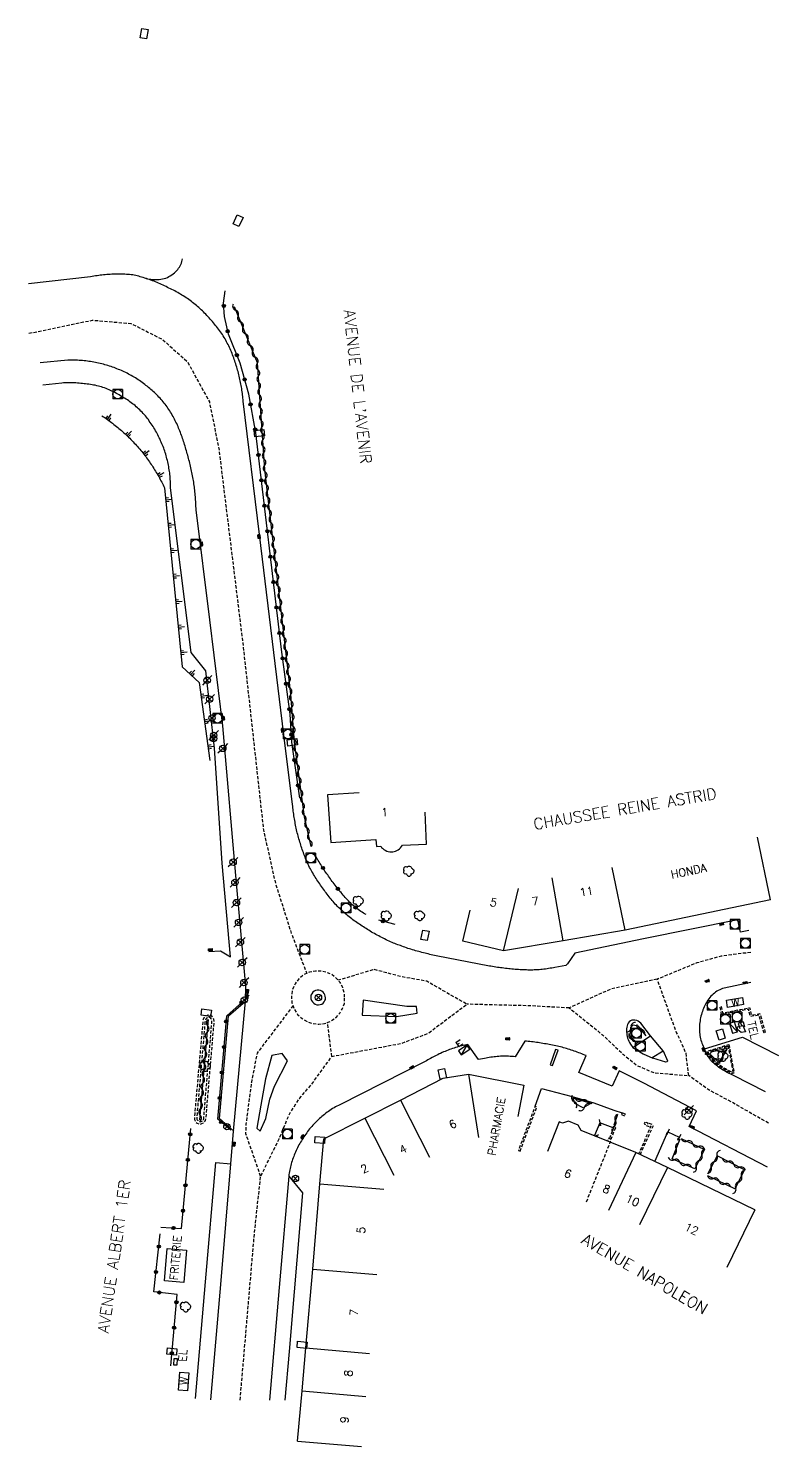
# Model space of a CAD drawing. Header units: millimetres. Extents: x 150050 to 151000, y 152675 to 153000.
# Drawn here: x 150528.7 to 150645.9, y 152695.9 to 152917.4 of the extents above; entities that cross this region are included whole.
import ezdxf
from ezdxf.enums import TextEntityAlignment as Align

# ---------------------------------------------------------------- set-up
doc = ezdxf.new("R2010")
doc.units = ezdxf.units.MM
doc.linetypes.add('DASHED', pattern=[0.75, 0.5, -0.25])
doc.layers.get('0').update_dxf_attribs({"linetype": 'CONTINUOUS'})
for name, color, linetype in [('W0001', 6, 'DASHED'), ('W0008', 7, 'CONTINUOUS'), ('W0017', 7, 'CONTINUOUS'), ('W0100', 7, 'CONTINUOUS'), ('W0105', 7, 'CONTINUOUS'), ('W0112', 1, 'DASHED'), ('W0211', 2, 'CONTINUOUS'), ('W0300', 7, 'CONTINUOUS'), ('W0310', 3, 'CONTINUOUS'), ('W0322', 7, 'CONTINUOUS'), ('W0400', 7, 'CONTINUOUS'), ('W0420', 7, 'CONTINUOUS'), ('W0430', 7, 'CONTINUOUS'), ('W0454', 7, 'CONTINUOUS'), ('W0469', 7, 'CONTINUOUS'), ('W0984', 7, 'CONTINUOUS'), ('W0989', 7, 'CONTINUOUS'), ('W0991', 7, 'CONTINUOUS'), ('W1102', 7, 'CONTINUOUS'), ('W1471', 7, 'CONTINUOUS')]:
    doc.layers.add(name, color=color, linetype=linetype)
doc.styles.get("Standard").update_dxf_attribs({"font": 'romans.shx', "width": 0.85})

# ---------------------------------------------------------------- blocks, each defined once
blk = doc.blocks.new('T300')
for p, q in [((-0.8, 0.51), (-0.86, 0.34)), ((-0.86, 0.34), (-0.86, 0.17)), ((-0.86, 0.17), (-0.74, 0.06)), ((-0.69, 0.63), (-0.8, 0.51)), ((-0.8, -0.06), (-0.74, 0.06)), ((-0.74, 0.06), (-0.69, 0.11)), ((-0.57, 0.69), (-0.69, 0.63)), ((-0.46, 0.69), (-0.57, 0.69)), ((-0.29, 0.63), (-0.46, 0.69)), ((-0.29, 0.63), (-0.17, 0.74)), ((-0.23, 0.57), (-0.29, 0.63)), ((-0.17, 0.74), (-0.06, 0.8)), ((-0.06, 0.8), (0.06, 0.8)), ((0.06, 0.8), (0.23, 0.74)), ((0.23, 0.74), (0.34, 0.63)), ((0.34, 0.63), (0.4, 0.51)), ((0.46, 0.46), (0.34, 0.46)), ((0.4, 0.51), (0.4, 0.46)), ((0.57, 0.4), (0.46, 0.46)), ((0.57, 0.4), (0.69, 0.29)), ((0.69, 0.29), (0.74, 0.17)), ((0.74, 0.06), (0.69, -0.17)), ((0.74, 0.17), (0.74, 0.06)), ((-0.8, -0.17), (-0.8, -0.06)), ((-0.8, -0.23), (-0.8, -0.17)), ((-0.74, -0.34), (-0.8, -0.23)), ((-0.69, -0.4), (-0.74, -0.34)), ((-0.51, -0.46), (-0.69, -0.4)), ((-0.4, -0.46), (-0.51, -0.46)), ((-0.4, -0.46), (-0.34, -0.46)), ((-0.34, -0.46), (-0.34, -0.4)), ((-0.34, -0.51), (-0.34, -0.46)), ((-0.29, -0.63), (-0.34, -0.51)), ((-0.17, -0.74), (-0.29, -0.63)), ((-0.06, -0.8), (-0.17, -0.74)), ((0.06, -0.8), (-0.06, -0.8)), ((0.17, -0.74), (0.06, -0.8)), ((0.23, -0.69), (0.17, -0.74)), ((0.29, -0.46), (0.23, -0.46)), ((0.29, -0.63), (0.23, -0.69)), ((0.46, -0.4), (0.29, -0.46)), ((0.34, -0.51), (0.29, -0.63)), ((0.34, -0.51), (0.34, -0.46)), ((0.57, -0.34), (0.46, -0.4)), ((0.63, -0.29), (0.57, -0.34)), ((0.69, -0.17), (0.63, -0.29))]:
    blk.add_line(p, q)
blk = doc.blocks.new('T420')
for p, q in [((0.75, 0.75), (-0.75, 0.75)), ((-0.75, 0.75), (-0.75, -0.75)), ((0.75, 0.75), (0.75, -0.75)), ((0.75, -0.75), (-0.75, -0.75))]:
    blk.add_line(p, q)
blk.add_ellipse((0, 0), major_axis=(-0.53, 0.53), ratio=1, start_param=3.926991, end_param=10.210176)
blk = doc.blocks.new('t105o')
for p, q in [((-0.5, 0), (0.5, 0)), ((0.5, 0), (0.2, 0.1)), ((0.5, 0), (0.2, -0.1))]:
    blk.add_line(p, q)
blk = doc.blocks.new('T400')
for p, q in [((-0.15, 0.3), (0.15, 0.3)), ((-0.15, -0.25), (-0.15, 0.3)), ((-0.15, 0.15), (0.15, 0.15)), ((-0.15, 0), (0.15, 0)), ((0.15, 0.3), (0.15, -0.25)), ((-0.15, -0.15), (0.15, -0.15)), ((-0.15, -0.25), (-0.15, -0.3)), ((-0.15, -0.3), (0.15, -0.3)), ((0.15, -0.3), (0.15, -0.25))]:
    blk.add_line(p, q)
blk = doc.blocks.new('T454')
for p, q in [((-0.25, 0.25), (0.25, -0.25)), ((-0.25, -0.25), (0.25, 0.25)), ((0.75, 0.75), (0.375, 0.375)), ((-0.375, -0.375), (-0.75, -0.75))]:
    blk.add_line(p, q)
blk.add_ellipse((0, 0), major_axis=(0.354, 0.354), ratio=1, start_param=5.497787143782138, end_param=11.78097245096172)
blk = doc.blocks.new('T430')
at = {"flags": 128}
for points in [[(0.8, 0.8), (-0.8, 0.8)], [(-0.8, 0.8), (-0.8, 0)], [(0.8, 0.8), (-0.8, 0)], [(-0.8, 0), (0.8, 0)], [(-0.4, 2.1), (0.4, 2.1)], [(-0.4, 2.1), (-0.4, 1.3)], [(-0.4, 1.7), (0, 1.7)], [(-0.4, 1.3), (0.4, 1.3)], [(0.8, 0), (0.8, 0.8)]]:
    blk.add_lwpolyline(points, dxfattribs=at)
blk = doc.blocks.new('t322o')
at = {"color": 0, "linetype": 'Continuous'}
for radius in [0.25, 0.15]:
    blk.add_circle((0, 0), radius, dxfattribs=at)
blk = doc.blocks.new('t310o')
at = {"color": 0, "linetype": 'Continuous'}
for centre, start, end in [((-0.5, 0.38), 216.8699, 323.1304), ((0.5, -0.37), 36.8699, 143.1303)]:
    blk.add_arc(centre, 0.625, start, end, dxfattribs=at)
blk = doc.blocks.new('t211o')
at = {"color": 0, "linetype": 'Continuous'}
for p, q in [((-0.29, 0.5), (-0.29, 0)), ((0, 1), (0, 0)), ((0.29, 0.5), (0.29, 0))]:
    blk.add_line(p, q, dxfattribs=at)
blk = doc.blocks.new('T1471')
at = {"color": 0, "linetype": 'Continuous', "flags": 128}
blk.add_lwpolyline([(-0.75, -0.5), (-0.75, 0.5), (0.75, 0.5), (0.75, -0.5), (-0.75, -0.5)], dxfattribs=at)
blk = doc.blocks.new('T469')
at = {"color": 0, "linetype": 'Continuous', "flags": 128}
for points in [[(-0.35, 0.35), (0.35, -0.35)], [(-0.35, -0.35), (0.35, 0.35)]]:
    blk.add_lwpolyline(points, dxfattribs=at)
at = {"color": 0, "linetype": 'Continuous'}
blk.add_circle((0, 0), 0.5, dxfattribs=at)

msp = doc.modelspace()

# ---------------------------------------------------------------- linework, layer by layer
at = {"layer": 'W0001', "flags": 128}
for points in [[(150528.81, 152869.76), (150538.74, 152871.81), (150544.72, 152871.3), (150549.66, 152868.8), (150553.57, 152865.32), (150556.99, 152859.04), (150558.46, 152851.75), (150562.2, 152821.37), (150565.42, 152792.23), (150567.29, 152783.88), (150569.78, 152776.06), (150572.19, 152769.77)], [(150626.9, 152768.9), (150619.59, 152767.3), (150613.18, 152764.39), (150618.35, 152760.21), (150621.63, 152757.12), (150623.84, 152755.37), (150626.42, 152754.26), (150631.83, 152753.83), (150631.41, 152757.32), (150629.93, 152760.58), (150629.11, 152762.81), (150626.9, 152768.9), (150633.14, 152771.48), (150636.94, 152772.52), (150640.07, 152772.96), (150641.58, 152773.08)], [(150570.04, 152764.74), (150564.44, 152757.34), (150563.54, 152752.73), (150562.69, 152746.22), (150562.64, 152744.78), (150564.98, 152738.04), (150567.88, 152743.97), (150569.58, 152748.01), (150571.05, 152750.25), (150572.91, 152752.41), (150576.11, 152756.82), (150583.02, 152758.12), (150586.89, 152758.84), (150591.1, 152760.4), (150597.18, 152764.97), (150590.92, 152768.56), (150586.9, 152769.28), (150582.73, 152770.39), (150577.1, 152768.72)], [(150613.18, 152764.39), (150606.95, 152764.72), (150597.18, 152764.97)], [(150576.11, 152756.82), (150575.43, 152762.13)], [(150644.31, 152746.39), (150638.49, 152749.7), (150634.89, 152751.64), (150631.83, 152753.83)], [(150561.79, 152703.15), (150563.97, 152728.57), (150564.98, 152738.04)]]:
    msp.add_lwpolyline(points, dxfattribs=at)
msp.add_lwpolyline([(150578.11, 152766.05), (150578.05, 152766.75), (150577.82, 152767.58), (150577.39, 152768.38), (150576.81, 152769.05), (150576.1, 152769.59), (150575.28, 152769.96), (150574.43, 152770.14), (150573.56, 152770.16), (150572.64, 152769.98), (150571.73, 152769.56), (150570.97, 152768.93), (150570.37, 152768.16), (150569.95, 152767.23), (150569.79, 152766.22), (150569.88, 152765.22), (150570.2, 152764.25), (150570.76, 152763.38), (150571.48, 152762.72), (150572.27, 152762.25), (150573.13, 152761.95), (150574.07, 152761.86), (150574.96, 152761.97), (150575.89, 152762.29), (150576.8, 152762.92), (150577.34, 152763.59), (150577.71, 152764.19), (150578.07, 152765.11)], close=True, dxfattribs=at)
at = {"layer": 'W0008', "flags": 128}
for points in [[(150547.01, 152878.36), (150547.11, 152878.33), (150547.36, 152878.28), (150547.6, 152878.24), (150547.84, 152878.2), (150548.09, 152878.18), (150548.34, 152878.17), (150548.6, 152878.16), (150548.87, 152878.16), (150549.14, 152878.18), (150549.4, 152878.2), (150549.66, 152878.25), (150549.92, 152878.31), (150550.18, 152878.39), (150550.43, 152878.49), (150550.67, 152878.61), (150550.89, 152878.74), (150551.11, 152878.88), (150551.33, 152879.04), (150551.53, 152879.21), (150551.73, 152879.39), (150551.9, 152879.55), (150552.05, 152879.73), (150552.19, 152879.91), (150552.32, 152880.11), (150552.44, 152880.31), (150552.54, 152880.52), (150552.62, 152880.74), (150552.69, 152880.96), (150552.74, 152881.18), (150552.78, 152881.41)], [(150641.21, 152776.47), (150639.92, 152776.2), (150639.48, 152778.15), (150624.78, 152775.16), (150614.04, 152772.95), (150612.93, 152771.27), (150612.64, 152771.04), (150610.95, 152770.72), (150610.7, 152770.67), (150610.46, 152770.62), (150610.21, 152770.58), (150609.96, 152770.53), (150609.72, 152770.5), (150609.47, 152770.46), (150609.22, 152770.43), (150608.97, 152770.4), (150608.72, 152770.38), (150608.47, 152770.36), (150608.22, 152770.34), (150607.97, 152770.33), (150607.72, 152770.32), (150607.48, 152770.31), (150607.23, 152770.31), (150606.98, 152770.31), (150606.73, 152770.31), (150606.48, 152770.32), (150606.23, 152770.33), (150605.99, 152770.34), (150605.74, 152770.35), (150605.49, 152770.36), (150605.24, 152770.38), (150604.99, 152770.4), (150604.74, 152770.42), (150604.49, 152770.44), (150604.23, 152770.46), (150603.98, 152770.48), (150603.73, 152770.51), (150603.48, 152770.53), (150603.22, 152770.56), (150602.97, 152770.59), (150602.72, 152770.63), (150602.47, 152770.66), (150602.22, 152770.69), (150601.97, 152770.73), (150601.72, 152770.77), (150601.47, 152770.81), (150601.21, 152770.85), (150600.96, 152770.89), (150600.71, 152770.94), (150592.39, 152772.54), (150592.14, 152772.6), (150591.89, 152772.65), (150591.64, 152772.71), (150591.4, 152772.76), (150591.15, 152772.82), (150590.9, 152772.88), (150590.66, 152772.94), (150590.41, 152773), (150590.16, 152773.07), (150589.92, 152773.13), (150589.67, 152773.2), (150589.43, 152773.27), (150589.18, 152773.33), (150588.94, 152773.41), (150588.7, 152773.48), (150588.45, 152773.55), (150588.22, 152773.62), (150587.98, 152773.7), (150587.75, 152773.79), (150587.52, 152773.87), (150587.29, 152773.96), (150587.05, 152774.04), (150586.82, 152774.13), (150586.6, 152774.2), (150586.39, 152774.27), (150586.17, 152774.35), (150585.96, 152774.43), (150585.74, 152774.52), (150585.51, 152774.62), (150585.28, 152774.72), (150585.04, 152774.83), (150584.81, 152774.94), (150584.58, 152775.05), (150584.35, 152775.16), (150584.12, 152775.28), (150583.89, 152775.39), (150583.66, 152775.51), (150583.43, 152775.63), (150583.21, 152775.75), (150582.98, 152775.87), (150582.76, 152776), (150582.53, 152776.12), (150582.31, 152776.25), (150582.09, 152776.39), (150581.87, 152776.52), (150581.66, 152776.65), (150581.45, 152776.78), (150581.25, 152776.91), (150581.04, 152777.04), (150580.83, 152777.18), (150580.62, 152777.31), (150580.42, 152777.45), (150580.22, 152777.59), (150580.01, 152777.73), (150579.81, 152777.87), (150579.61, 152778.01), (150579.41, 152778.15), (150579.22, 152778.3), (150579.02, 152778.45), (150578.83, 152778.6), (150578.63, 152778.76), (150578.44, 152778.91), (150578.25, 152779.07), (150578.07, 152779.23), (150577.88, 152779.4), (150577.7, 152779.57), (150577.52, 152779.74), (150577.34, 152779.91), (150577.17, 152780.08), (150576.99, 152780.26), (150576.82, 152780.44), (150576.65, 152780.62), (150576.49, 152780.81), (150576.32, 152780.99), (150576.16, 152781.18), (150576, 152781.37), (150575.84, 152781.56), (150575.69, 152781.76), (150575.54, 152781.95), (150575.38, 152782.15), (150575.23, 152782.35), (150575.09, 152782.55), (150574.94, 152782.75), (150574.79, 152782.95), (150574.64, 152783.16), (150574.5, 152783.36), (150574.35, 152783.57), (150574.21, 152783.77), (150574.06, 152783.98), (150573.92, 152784.19), (150573.79, 152784.4), (150573.65, 152784.61), (150573.52, 152784.82), (150573.38, 152785.04), (150573.25, 152785.25), (150573.13, 152785.47), (150573, 152785.68), (150572.88, 152785.9), (150572.76, 152786.12), (150572.64, 152786.35), (150572.53, 152786.57), (150572.42, 152786.8), (150572.31, 152787.03), (150572.21, 152787.26), (150572.11, 152787.49), (150572.02, 152787.72), (150571.93, 152787.95), (150571.84, 152788.19), (150571.75, 152788.42), (150571.66, 152788.65), (150571.58, 152788.89), (150571.49, 152789.12), (150571.41, 152789.36), (150571.34, 152789.59), (150571.26, 152789.83), (150571.19, 152790.06), (150571.11, 152790.3), (150571.04, 152790.54), (150570.97, 152790.78), (150570.91, 152791.01), (150570.84, 152791.25), (150570.78, 152791.49), (150570.72, 152791.73), (150570.66, 152791.97), (150570.61, 152792.21), (150570.55, 152792.46), (150570.5, 152792.7), (150570.45, 152792.94), (150570.4, 152793.18), (150570.36, 152793.43), (150570.31, 152793.67), (150570.27, 152793.91), (150570.23, 152794.16), (150570.19, 152794.4), (150570.16, 152794.65), (150570.12, 152794.9), (150570.09, 152795.14), (150570.06, 152795.39), (150570.03, 152795.64), (150570.01, 152795.89), (150569.98, 152796.14), (150568.6, 152807.07), (150564.83, 152838.36), (150562.26, 152859.15), (150562.24, 152859.4), (150562.22, 152859.65), (150562.19, 152859.89), (150562.17, 152860.14), (150562.14, 152860.38), (150562.1, 152860.63), (150562.07, 152860.87), (150562.03, 152861.12), (150561.99, 152861.36), (150561.95, 152861.6), (150561.9, 152861.84), (150561.86, 152862.09), (150561.81, 152862.33), (150561.75, 152862.57), (150561.7, 152862.81), (150561.64, 152863.05), (150561.58, 152863.29), (150561.52, 152863.53), (150561.46, 152863.77), (150561.39, 152864.01), (150561.32, 152864.25), (150561.25, 152864.49), (150561.18, 152864.73), (150561.1, 152864.97), (150561.03, 152865.21), (150560.95, 152865.45), (150560.87, 152865.69), (150560.79, 152865.93), (150560.7, 152866.16), (150560.61, 152866.4), (150560.52, 152866.63), (150560.43, 152866.86), (150560.33, 152867.09), (150560.23, 152867.32), (150560.13, 152867.55), (150560.02, 152867.78), (150559.91, 152868.01), (150559.79, 152868.23), (150559.68, 152868.45), (150559.55, 152868.68), (150559.43, 152868.9), (150559.29, 152869.12), (150559.16, 152869.34), (150559.02, 152869.56), (150558.87, 152869.77), (150558.73, 152869.98), (150558.58, 152870.19), (150558.43, 152870.4), (150558.27, 152870.6), (150558.11, 152870.8), (150557.95, 152871), (150557.79, 152871.2), (150557.63, 152871.4), (150557.46, 152871.59), (150557.29, 152871.79), (150557.12, 152871.98), (150556.95, 152872.17), (150556.77, 152872.36), (150556.6, 152872.55), (150556.42, 152872.73), (150556.25, 152872.91), (150556.07, 152873.09), (150555.89, 152873.26), (150555.71, 152873.44), (150555.52, 152873.61), (150555.34, 152873.78), (150555.15, 152873.94), (150554.96, 152874.11), (150554.77, 152874.27), (150554.57, 152874.42), (150554.37, 152874.58), (150554.17, 152874.73), (150553.97, 152874.88), (150553.77, 152875.03), (150553.56, 152875.18), (150553.35, 152875.32), (150553.14, 152875.46), (150552.92, 152875.6), (150552.7, 152875.73), (150552.48, 152875.87), (150552.26, 152875.99), (150552.04, 152876.12), (150551.82, 152876.24), (150551.59, 152876.37), (150551.36, 152876.48), (150551.14, 152876.6), (150550.91, 152876.72), (150550.68, 152876.83), (150550.45, 152876.94), (150550.22, 152877.05), (150549.99, 152877.16), (150549.75, 152877.27), (150549.52, 152877.38), (150549.29, 152877.48), (150549.05, 152877.58), (150548.82, 152877.68), (150548.58, 152877.78), (150548.35, 152877.88), (150548.11, 152877.97), (150547.87, 152878.06), (150547.63, 152878.15), (150547.39, 152878.23), (150547.15, 152878.31), (150546.9, 152878.39), (150546.66, 152878.47), (150546.41, 152878.54), (150546.18, 152878.6), (150545.95, 152878.67), (150545.72, 152878.72), (150545.48, 152878.78), (150545.25, 152878.83), (150545.01, 152878.87), (150544.77, 152878.91), (150544.53, 152878.94), (150544.29, 152878.96), (150544.04, 152878.97), (150543.78, 152878.98), (150543.53, 152878.99), (150543.27, 152879), (150543.01, 152879), (150542.76, 152879.01), (150542.5, 152879), (150542.25, 152879), (150541.99, 152878.99), (150541.74, 152878.98), (150541.49, 152878.97), (150541.23, 152878.95), (150540.98, 152878.93), (150540.72, 152878.91), (150540.47, 152878.89), (150540.22, 152878.86), (150539.96, 152878.83), (150539.71, 152878.79), (150539.46, 152878.76), (150539.2, 152878.72), (150538.95, 152878.68), (150538.7, 152878.63), (150538.45, 152878.58), (150528.72, 152877.47)], [(150557.22, 152703.18), (150558.77, 152721.17), (150560.35, 152740.02), (150560.77, 152745.14), (150562.65, 152765.45), (150562.66, 152767.77), (150561.22, 152783.88), (150559.11, 152808.43), (150557.06, 152824.99), (150554.91, 152842.2), (150554.9, 152842.45), (150554.89, 152842.71), (150554.88, 152842.96), (150554.87, 152843.22), (150554.86, 152843.47), (150554.84, 152843.73), (150554.83, 152843.98), (150554.81, 152844.23), (150554.79, 152844.49), (150554.76, 152844.74), (150554.74, 152844.99), (150554.71, 152845.24), (150554.68, 152845.5), (150554.65, 152845.75), (150554.61, 152846), (150554.58, 152846.25), (150554.54, 152846.5), (150554.5, 152846.75), (150554.46, 152847), (150554.41, 152847.25), (150554.36, 152847.5), (150554.32, 152847.75), (150554.27, 152848), (150554.21, 152848.25), (150554.16, 152848.5), (150554.1, 152848.75), (150554.04, 152849), (150553.98, 152849.25), (150553.92, 152849.49), (150553.86, 152849.74), (150553.79, 152849.98), (150553.73, 152850.22), (150553.66, 152850.47), (150553.6, 152850.71), (150553.53, 152850.95), (150553.47, 152851.19), (150553.4, 152851.43), (150553.33, 152851.67), (150553.26, 152851.91), (150553.19, 152852.15), (150553.11, 152852.39), (150553.04, 152852.63), (150552.96, 152852.87), (150552.88, 152853.1), (150552.8, 152853.34), (150552.72, 152853.58), (150552.64, 152853.81), (150552.55, 152854.05), (150552.46, 152854.28), (150552.37, 152854.51), (150552.28, 152854.74), (150552.18, 152854.97), (150552.09, 152855.2), (150551.99, 152855.43), (150551.88, 152855.66), (150551.77, 152855.88), (150551.66, 152856.11), (150551.55, 152856.33), (150551.43, 152856.55), (150551.31, 152856.77), (150551.19, 152856.99), (150551.06, 152857.21), (150550.93, 152857.43), (150550.8, 152857.64), (150550.66, 152857.86), (150550.52, 152858.07), (150550.38, 152858.27), (150550.23, 152858.48), (150550.08, 152858.67), (150549.92, 152858.87), (150549.77, 152859.06), (150549.61, 152859.25), (150549.44, 152859.44), (150549.28, 152859.63), (150549.11, 152859.81), (150548.94, 152859.99), (150548.76, 152860.16), (150548.59, 152860.34), (150548.41, 152860.51), (150548.23, 152860.67), (150548.04, 152860.84), (150547.86, 152861), (150547.67, 152861.16), (150547.47, 152861.32), (150547.28, 152861.48), (150547.09, 152861.63), (150546.89, 152861.78), (150546.69, 152861.93), (150546.49, 152862.08), (150546.28, 152862.22), (150546.08, 152862.37), (150545.87, 152862.51), (150545.66, 152862.65), (150545.45, 152862.78), (150545.23, 152862.91), (150545.02, 152863.04), (150544.8, 152863.16), (150544.59, 152863.28), (150544.37, 152863.4), (150544.15, 152863.51), (150543.93, 152863.62), (150543.7, 152863.73), (150543.48, 152863.83), (150543.25, 152863.94), (150543.02, 152864.03), (150542.79, 152864.13), (150542.56, 152864.22), (150542.33, 152864.31), (150542.1, 152864.4), (150541.86, 152864.48), (150541.63, 152864.56), (150541.39, 152864.64), (150541.15, 152864.71), (150540.91, 152864.78), (150540.67, 152864.85), (150540.43, 152864.92), (150540.18, 152864.99), (150539.93, 152865.05), (150539.68, 152865.1), (150539.43, 152865.16), (150539.19, 152865.21), (150538.94, 152865.26), (150538.69, 152865.3), (150538.44, 152865.34), (150538.19, 152865.38), (150537.94, 152865.41), (150537.69, 152865.44), (150537.43, 152865.47), (150537.18, 152865.49), (150536.93, 152865.51), (150536.68, 152865.53), (150536.42, 152865.54), (150536.17, 152865.55), (150535.92, 152865.56), (150535.66, 152865.56), (150535.41, 152865.56), (150535.15, 152865.55), (150534.9, 152865.55), (150530.55, 152865.16)], [(150556.88, 152773.23), (150558.75, 152773.3), (150560.3, 152772.38), (150558.96, 152787.01), (150557.78, 152804.95), (150556.45, 152817.03), (150554.13, 152819.9), (150550.93, 152845.65), (150550.93, 152845.91), (150550.92, 152846.17), (150550.91, 152846.43), (150550.9, 152846.68), (150550.89, 152846.94), (150550.87, 152847.19), (150550.84, 152847.45), (150550.82, 152847.7), (150550.79, 152847.95), (150550.76, 152848.2), (150550.72, 152848.45), (150550.68, 152848.7), (150550.64, 152848.94), (150550.59, 152849.19), (150550.54, 152849.44), (150550.49, 152849.68), (150550.43, 152849.92), (150550.37, 152850.16), (150550.31, 152850.4), (150550.24, 152850.64), (150550.17, 152850.88), (150550.1, 152851.12), (150550.02, 152851.36), (150549.94, 152851.59), (150549.85, 152851.82), (150549.77, 152852.06), (150549.68, 152852.29), (150549.58, 152852.52), (150549.48, 152852.75), (150549.38, 152852.98), (150549.28, 152853.21), (150549.17, 152853.43), (150549.06, 152853.66), (150548.95, 152853.88), (150548.83, 152854.1), (150548.71, 152854.33), (150548.58, 152854.55), (150548.45, 152854.77), (150548.32, 152854.99), (150548.19, 152855.2), (150548.05, 152855.42), (150547.91, 152855.64), (150547.76, 152855.85), (150547.61, 152856.06), (150547.46, 152856.28), (150547.31, 152856.48), (150547.15, 152856.68), (150546.99, 152856.88), (150546.82, 152857.07), (150546.65, 152857.26), (150546.48, 152857.44), (150546.3, 152857.62), (150546.12, 152857.8), (150545.94, 152857.97), (150545.76, 152858.14), (150545.57, 152858.3), (150545.38, 152858.46), (150545.19, 152858.62), (150544.99, 152858.77), (150544.79, 152858.92), (150544.59, 152859.07), (150544.39, 152859.21), (150544.18, 152859.35), (150543.97, 152859.49), (150543.76, 152859.62), (150543.55, 152859.76), (150543.34, 152859.88), (150543.12, 152860.01), (150542.9, 152860.13), (150542.68, 152860.25), (150542.46, 152860.37), (150542.23, 152860.49), (150542.01, 152860.6), (150541.78, 152860.71), (150541.55, 152860.82), (150541.32, 152860.93), (150541.09, 152861.03), (150540.85, 152861.13), (150540.61, 152861.23), (150540.37, 152861.31), (150540.13, 152861.39), (150539.89, 152861.46), (150539.65, 152861.52), (150539.4, 152861.58), (150539.16, 152861.64), (150538.91, 152861.68), (150538.66, 152861.73), (150538.42, 152861.77), (150538.17, 152861.8), (150537.92, 152861.84), (150537.67, 152861.86), (150537.42, 152861.89), (150537.17, 152861.92), (150536.92, 152861.94), (150536.67, 152861.96), (150536.41, 152861.98), (150536.16, 152862), (150535.91, 152862.02), (150535.66, 152862.04), (150535.42, 152862.05), (150535.17, 152862.05), (150534.93, 152862.05), (150534.68, 152862.04), (150534.44, 152862.02), (150534.19, 152862), (150533.95, 152861.97), (150530.97, 152861.68)], [(150641.52, 152768.36), (150637.36, 152767.49), (150637.12, 152767.41), (150636.89, 152767.32), (150636.67, 152767.22), (150636.45, 152767.11), (150636.25, 152766.99), (150636.04, 152766.85), (150635.85, 152766.71), (150635.66, 152766.55), (150635.48, 152766.39), (150635.31, 152766.21), (150635.14, 152766.02), (150634.98, 152765.82), (150634.84, 152765.62), (150634.7, 152765.42), (150634.57, 152765.21), (150634.45, 152764.99), (150634.34, 152764.77), (150634.24, 152764.55), (150634.14, 152764.32), (150634.06, 152764.09), (150633.97, 152763.85), (150633.9, 152763.62), (150633.82, 152763.38), (150633.75, 152763.13), (150633.69, 152762.87), (150633.64, 152762.62), (150633.6, 152762.37), (150633.56, 152762.11), (150633.54, 152761.86), (150633.52, 152761.6), (150633.51, 152761.35), (150633.51, 152761.09), (150633.52, 152760.83), (150633.53, 152760.57), (150633.56, 152760.32), (150633.59, 152760.07), (150633.64, 152759.83), (150633.69, 152759.59), (150633.75, 152759.35), (150633.82, 152759.12), (150633.9, 152758.89), (150633.99, 152758.67), (150634.09, 152758.44), (150634.2, 152758.22), (150634.32, 152758), (150640.25, 152759.83), (150645.87, 152756.95)], [(150560.78, 152745.14), (150558.55, 152747.1), (150559.96, 152763.15), (150562.65, 152765.44)], [(150627.87, 152757.71), (150625.86, 152760.05)], [(150644.14, 152739.53), (150631.92, 152745.87), (150633.06, 152748.32), (150624.81, 152752.62), (150620.95, 152754.55), (150619.87, 152752.16), (150614.68, 152754.32), (150615.82, 152756.94), (150615.59, 152757.04), (150615.36, 152757.13), (150615.12, 152757.22), (150614.89, 152757.31), (150614.66, 152757.4), (150614.43, 152757.49), (150614.19, 152757.57), (150613.96, 152757.66), (150613.72, 152757.74), (150613.48, 152757.82), (150613.25, 152757.89), (150613.01, 152757.97), (150612.77, 152758.04), (150612.53, 152758.11), (150612.29, 152758.18), (150612.05, 152758.25), (150611.81, 152758.31), (150611.56, 152758.37), (150611.32, 152758.43), (150611.07, 152758.49), (150610.82, 152758.54), (150610.57, 152758.59), (150610.32, 152758.64), (150610.07, 152758.69), (150609.82, 152758.73), (150609.57, 152758.77), (150609.31, 152758.81), (150609.06, 152758.85), (150608.81, 152758.89), (150608.56, 152758.93), (150608.31, 152758.97), (150608.05, 152759.01), (150607.79, 152759.05), (150607.53, 152759.08), (150607.27, 152759.11), (150607.01, 152759.14), (150606.75, 152759.17), (150606.49, 152759.2), (150606.23, 152759.22), (150604.72, 152756.76), (150604.47, 152756.79), (150604.21, 152756.81), (150603.96, 152756.83), (150603.7, 152756.84), (150603.45, 152756.85), (150603.19, 152756.85), (150602.94, 152756.85), (150602.68, 152756.85), (150602.43, 152756.84), (150602.18, 152756.82), (150601.93, 152756.8), (150601.68, 152756.78), (150601.43, 152756.75), (150601.18, 152756.72), (150600.93, 152756.69), (150600.69, 152756.65), (150600.44, 152756.61), (150600.19, 152756.56), (150599.95, 152756.51), (150599.02, 152756.33), (150597.36, 152758.67), (150597.12, 152758.63), (150596.87, 152758.58), (150596.63, 152758.53), (150596.39, 152758.47), (150596.14, 152758.41), (150595.9, 152758.35), (150595.66, 152758.28), (150595.42, 152758.21), (150595.19, 152758.13), (150594.95, 152758.05), (150594.71, 152757.97), (150594.48, 152757.88), (150594.25, 152757.79), (150594.01, 152757.7), (150593.78, 152757.61), (150593.55, 152757.51), (150593.32, 152757.41), (150593.09, 152757.3), (150592.87, 152757.2), (150592.64, 152757.09), (150592.42, 152756.98), (150592.19, 152756.87), (150591.97, 152756.75), (150591.75, 152756.63), (150591.53, 152756.51), (150591.32, 152756.39), (150591.1, 152756.26), (150590.88, 152756.13), (150590.67, 152756), (150577.37, 152749.28), (150577.13, 152749.17), (150576.9, 152749.05), (150576.67, 152748.93), (150576.45, 152748.8), (150576.23, 152748.67), (150576.01, 152748.53), (150575.79, 152748.39), (150575.58, 152748.24), (150575.37, 152748.09), (150575.16, 152747.94), (150574.96, 152747.77), (150574.77, 152747.61), (150574.57, 152747.45), (150574.39, 152747.29), (150574.2, 152747.12), (150574.01, 152746.95), (150573.83, 152746.78), (150573.65, 152746.6), (150573.48, 152746.42), (150573.31, 152746.24), (150573.14, 152746.06), (150572.97, 152745.87), (150572.8, 152745.68), (150572.64, 152745.49), (150572.49, 152745.29), (150572.33, 152745.1), (150572.18, 152744.89), (150572.03, 152744.69), (150571.89, 152744.49), (150571.75, 152744.28), (150571.61, 152744.07), (150571.48, 152743.86), (150571.35, 152743.65), (150571.23, 152743.43), (150571.1, 152743.22), (150570.98, 152743), (150570.87, 152742.78), (150570.76, 152742.56), (150570.65, 152742.33), (150570.54, 152742.11), (150570.44, 152741.88), (150570.34, 152741.65), (150570.24, 152741.42), (150570.15, 152741.19), (150570.06, 152740.96), (150569.98, 152740.73), (150569.9, 152740.5), (150569.83, 152740.27), (150569.76, 152740.04), (150569.7, 152739.8), (150569.64, 152739.57), (150569.59, 152739.33), (150569.54, 152739.09), (150569.49, 152738.85), (150569.45, 152738.61), (150569.41, 152738.37), (150569.38, 152738.13), (150567.87, 152720.74), (150566.37, 152703.13)], [(150623.12, 152758.23), (150624.71, 152757.22), (150626.22, 152756.53)], [(150643.82, 152751.29), (150638.83, 152753.86), (150638.61, 152753.95), (150638.39, 152754.05), (150638.17, 152754.15), (150637.95, 152754.26), (150637.73, 152754.37), (150637.52, 152754.49), (150637.31, 152754.61), (150637.1, 152754.74), (150636.9, 152754.87), (150636.7, 152755), (150636.5, 152755.14), (150636.31, 152755.29), (150636.11, 152755.44), (150635.92, 152755.59), (150635.74, 152755.75), (150635.57, 152755.91), (150635.41, 152756.07), (150635.26, 152756.25), (150635.12, 152756.43), (150634.98, 152756.62), (150634.86, 152756.81), (150634.72, 152757.04), (150634.6, 152757.27), (150634.48, 152757.5), (150634.38, 152757.75), (150634.32, 152758)], [(150554.8, 152703.41), (150556.4, 152721.62), (150557.98, 152740.26), (150560.35, 152740.02)], [(150569.38, 152738.1), (150571.55, 152735.5), (150570.25, 152720.07), (150569.47, 152710.75), (150568.79, 152703.11)]]:
    msp.add_lwpolyline(points, dxfattribs=at)
for points in [[(150575.11, 152765.98), (150575.09, 152766.22), (150575.02, 152766.45), (150574.9, 152766.67), (150574.74, 152766.85), (150574.55, 152767), (150574.34, 152767.1), (150574.09, 152767.15), (150573.82, 152767.15), (150573.57, 152767.1), (150573.34, 152767), (150573.13, 152766.83), (150572.96, 152766.61), (150572.85, 152766.37), (150572.81, 152766.11), (150572.84, 152765.83), (150572.93, 152765.55), (150573.08, 152765.32), (150573.28, 152765.14), (150573.53, 152764.99), (150573.78, 152764.9), (150574.03, 152764.88), (150574.28, 152764.91), (150574.53, 152765), (150574.73, 152765.14), (150574.89, 152765.33), (150575.02, 152765.54), (150575.1, 152765.73)], [(150587.84, 152764.59), (150580.98, 152765.63), (150580.85, 152763.24), (150586.22, 152763.06), (150589.42, 152763.57), (150589.35, 152764.63)], [(150624.36, 152761.99), (150624.17, 152762.19), (150623.95, 152762.34), (150623.71, 152762.45), (150623.43, 152762.5), (150623.19, 152762.5), (150622.96, 152762.46), (150622.74, 152762.36), (150622.55, 152762.21), (150622.39, 152762.03), (150622.28, 152761.82), (150622.22, 152761.6), (150622.17, 152761.37), (150622.14, 152761.14), (150622.12, 152760.89), (150622.12, 152760.65), (150622.15, 152760.41), (150622.18, 152760.17), (150622.24, 152759.93), (150622.3, 152759.69), (150622.38, 152759.44), (150622.49, 152759.2), (150622.61, 152758.97), (150622.75, 152758.75), (150623.12, 152758.23), (150625.86, 152760.05)], [(150565.79, 152747.12), (150566.44, 152750.13), (150567.18, 152752.18), (150569.18, 152756.11), (150568.37, 152757.26), (150566.73, 152756.94), (150565.75, 152753.34), (150565.02, 152749.23), (150564.42, 152745.63), (150564.91, 152745.17)], [(150626.13, 152756.66), (150627.87, 152757.71), (150628.51, 152756.14), (150628.47, 152755.97), (150628.25, 152755.9), (150626.22, 152756.53)]]:
    msp.add_lwpolyline(points, close=True, dxfattribs=at)
at = {"layer": 'W0017', "flags": 128}
msp.add_lwpolyline([(150610.59, 152755.39), (150611.47, 152757.79), (150611.05, 152757.91), (150610.22, 152755.51)], close=True, dxfattribs=at)
for points in [[(150607.85, 152749.04), (150608.87, 152751.82), (150613.61, 152750.57), (150617, 152749.57), (150620.16, 152748.45), (150621.43, 152748)], [(150626.54, 152740.42), (150628.58, 152745.03)]]:
    msp.add_lwpolyline(points, dxfattribs=at)
at = {"layer": 'W0100', "flags": 128}
for points in [[(150580.4, 152798), (150575.41, 152797.65), (150575.94, 152790.23), (150582.99, 152790.69), (150583.07, 152789.61), (150583.75, 152789.64), (150583.86, 152789.47), (150584, 152789.33), (150584.21, 152789.16), (150584.44, 152789.01), (150584.69, 152788.89), (150584.92, 152788.82), (150585.16, 152788.78), (150585.4, 152788.77), (150585.63, 152788.79), (150585.85, 152788.82), (150586.06, 152788.88), (150586.27, 152788.97), (150586.48, 152789.1), (150586.67, 152789.25), (150586.84, 152789.42), (150587, 152789.62), (150587.13, 152789.83), (150590.9, 152789.98), (150590.7, 152794.98)], [(150644.63, 152781.27), (150621.91, 152776.54), (150612.23, 152774.86), (150602.91, 152773.31), (150596.57, 152774.82), (150597.73, 152779.68)], [(150570.76, 152696.74), (150570.76, 152696.74), (150571.45, 152704.59), (150572.04, 152711.3), (150573.15, 152723.6), (150574.26, 152736.91), (150574.85, 152743.93), (150581.27, 152747.17), (150586.82, 152750), (150593.49, 152753.4), (150597.43, 152754.04), (150606.1, 152752.35), (150605.15, 152747.44)], [(150642.18, 152732.84), (150628.52, 152739.49), (150623.58, 152741.81), (150619.59, 152743.41), (150615.05, 152745.24), (150614.56, 152746.09), (150613.04, 152746.7), (150612.12, 152746.41), (150611.6, 152746.61), (150609.8, 152741.95)], [(150620.06, 152745.64), (150617.96, 152746.47), (150617.14, 152744.46)], [(150628.58, 152745.02), (150630.36, 152744.19)], [(150570.76, 152696.74), (150580.72, 152695.87)]]:
    msp.add_lwpolyline(points, dxfattribs=at)
for points in [[(150637.88, 152764.46), (150637.73, 152765.62), (150640.25, 152766.01), (150640.41, 152764.91)], [(150640.01, 152760.56), (150639.49, 152760.96), (150639.39, 152761.46), (150640.31, 152761.65), (150640.72, 152760.65)], [(150553.42, 152726.54), (150552.99, 152721.53), (150549.98, 152721.79), (150550.42, 152726.8)], [(150551.99, 152709.58), (150551.42, 152709.58), (150551.41, 152708.65), (150551.98, 152708.64)], [(150553.77, 152707.39), (150553.55, 152704.58), (150552.14, 152704.69), (150552.38, 152707.51)]]:
    msp.add_lwpolyline(points, close=True, dxfattribs=at)
at = {"layer": 'W0112', "flags": 128}
for points in [[(150636.91, 152764.64), (150637.13, 152763.58), (150641.32, 152764.45), (150641.61, 152763.28), (150642.96, 152763.5), (150643.79, 152760.49), (150643.59, 152760.44), (150642.81, 152763.27), (150641.46, 152763.05), (150641.17, 152764.21), (150636.97, 152763.34), (150636.71, 152764.6)], [(150554.67, 152747.2), (150554.69, 152746.96), (150554.76, 152746.75), (150554.89, 152746.56), (150555.07, 152746.4), (150555.32, 152746.28), (150555.57, 152746.25), (150555.83, 152746.32), (150556.06, 152746.44), (150556.24, 152746.6), (150556.37, 152746.81), (150556.45, 152747.05), (150557.74, 152762.3), (150557.7, 152762.6), (150557.58, 152762.86), (150557.38, 152763.09), (150557.19, 152763.21), (150556.99, 152763.27), (150556.77, 152763.26), (150556.52, 152763.18), (150556.31, 152763.03), (150556.14, 152762.83), (150556.01, 152762.61), (150555.95, 152762.37), (150555.95, 152762.11), (150554.7, 152747.89)], [(150555.02, 152747.2), (150555.04, 152747.03), (150555.08, 152746.91), (150555.16, 152746.8), (150555.27, 152746.7), (150555.42, 152746.63), (150555.55, 152746.61), (150555.71, 152746.65), (150555.86, 152746.73), (150555.97, 152746.83), (150556.05, 152746.96), (150556.1, 152747.12), (150557.39, 152762.29), (150557.36, 152762.5), (150557.28, 152762.67), (150557.15, 152762.82), (150557.05, 152762.88), (150556.95, 152762.91), (150556.83, 152762.91), (150556.68, 152762.86), (150556.55, 152762.77), (150556.43, 152762.63), (150556.35, 152762.47), (150556.31, 152762.32), (150556.3, 152762.1), (150555.06, 152747.87)], [(150638.1, 152758.7), (150638.92, 152754.18), (150638.67, 152754.16), (150638.43, 152754.26), (150638.19, 152754.37), (150637.96, 152754.48), (150637.73, 152754.6), (150637.5, 152754.73), (150637.28, 152754.86), (150637.06, 152755), (150636.85, 152755.14), (150636.63, 152755.29), (150636.42, 152755.45), (150636.22, 152755.62), (150636.03, 152755.79), (150635.83, 152755.97), (150635.65, 152756.15), (150635.47, 152756.34), (150635.3, 152756.53), (150635.14, 152756.72), (150634.99, 152756.92), (150634.86, 152757.13), (150634.75, 152757.36), (150634.68, 152757.61)], [(150637.98, 152758.49), (150638.74, 152754.32), (150638.7, 152754.32), (150638.49, 152754.41), (150638.26, 152754.51), (150638.03, 152754.62), (150637.81, 152754.74), (150637.58, 152754.86), (150637.36, 152754.99), (150637.15, 152755.13), (150636.93, 152755.27), (150636.73, 152755.42), (150636.52, 152755.58), (150636.32, 152755.74), (150636.13, 152755.91), (150635.94, 152756.08), (150635.76, 152756.26), (150635.58, 152756.45), (150635.42, 152756.63), (150635.26, 152756.81), (150635.12, 152757.01), (150634.99, 152757.21), (150634.89, 152757.42), (150634.87, 152757.5)], [(150605.5, 152742), (150608.12, 152748.94), (150607.85, 152749.04), (150605.23, 152742.1)], [(150621.32, 152747.74), (150621.85, 152747.54), (150621.95, 152747.8), (150621.42, 152748)]]:
    msp.add_lwpolyline(points, close=True, dxfattribs=at)
for points in [[(150617.56, 152744.24), (150617.73, 152744.67)], [(150619.71, 152743.87), (150620.43, 152745.73), (150620.17, 152745.83), (150619.45, 152743.98)], [(150624.28, 152741.49), (150626.34, 152746.08), (150625.67, 152746.35), (150625.6, 152746.22), (150625.45, 152746.28), (150625.49, 152746.39), (150624.99, 152746.57), (150624.89, 152746.29), (150625.09, 152746.21), (150625.05, 152746.12), (150625.72, 152745.85), (150625.8, 152745.98), (150625.94, 152745.92), (150624, 152741.61)], [(150615.87, 152734.13), (150619.59, 152743.41), (150619.78, 152743.84), (150619.33, 152744.04), (150619.14, 152743.6)]]:
    msp.add_lwpolyline(points, dxfattribs=at)
at = {"layer": 'W0211', "flags": 128}
msp.add_lwpolyline([(150540.21, 152856.88), (150540.43, 152856.73), (150540.64, 152856.59), (150540.85, 152856.45), (150541.06, 152856.3), (150541.27, 152856.15), (150541.47, 152856), (150541.68, 152855.85), (150541.88, 152855.7), (150542.08, 152855.54), (150542.28, 152855.38), (150542.48, 152855.22), (150542.67, 152855.06), (150542.87, 152854.9), (150543.06, 152854.74), (150543.25, 152854.57), (150543.44, 152854.4), (150543.63, 152854.23), (150543.82, 152854.06), (150544, 152853.89), (150544.19, 152853.71), (150544.37, 152853.54), (150544.55, 152853.36), (150544.73, 152853.18), (150544.91, 152852.99), (150545.09, 152852.81), (150545.26, 152852.62), (150545.43, 152852.44), (150545.6, 152852.25), (150545.77, 152852.06), (150545.94, 152851.86), (150546.11, 152851.67), (150546.27, 152851.48), (150546.42, 152851.29), (150546.58, 152851.09), (150546.74, 152850.9), (150546.89, 152850.7), (150547.04, 152850.51), (150547.19, 152850.31), (150547.34, 152850.11), (150547.48, 152849.9), (150547.62, 152849.7), (150547.76, 152849.5), (150547.9, 152849.29), (150548.04, 152849.09), (150548.18, 152848.88), (150548.31, 152848.67), (150548.44, 152848.46), (150548.57, 152848.25), (150548.7, 152848.04), (150548.82, 152847.82), (150548.95, 152847.61), (150549.07, 152847.39), (150549.19, 152847.17), (150549.31, 152846.95), (150549.42, 152846.73), (150549.54, 152846.51), (150549.65, 152846.29), (150549.76, 152846.07), (150549.87, 152845.84), (150549.97, 152845.61), (150552.72, 152817.65), (150555.37, 152815.21), (150557.08, 152803.05)], dxfattribs=at)
at = {"layer": 'W0310', "flags": 128}
for points in [[(150572.9, 152789.6), (150571.83, 152794.24), (150570.29, 152805.89), (150569.69, 152813.39), (150565.65, 152848.47), (150564.49, 152865.13), (150560.9, 152873.87)], [(150556.81, 152762.6), (150555.47, 152746.9)], [(150623.79, 152759.15), (150623.17, 152759.15), (150622.69, 152760.07), (150622.79, 152761.35), (150623.18, 152761.76), (150623.89, 152761.59), (150625.13, 152760.04)], [(150635.25, 152757.11), (150636.58, 152755.84), (150637.87, 152758.07), (150635.28, 152757.49)], [(150616.42, 152749.41), (150615.34, 152748.78), (150614.05, 152749.49), (150613.77, 152750.33), (150616.73, 152749.45)], [(150620.72, 152747.74), (150620.13, 152746.1)], [(150630.67, 152744.01), (150634.32, 152742.29), (150632.8, 152739.24), (150629.23, 152740.84), (150630.52, 152743.96)], [(150634.77, 152738.21), (150639.07, 152736.12), (150640.57, 152739.08), (150636.3, 152741.31), (150634.77, 152738.44)]]:
    msp.add_lwpolyline(points, dxfattribs=at)
at = {"layer": 'W0322', "flags": 128}
for points in [[(150571.1, 152797.16), (150569.86, 152805.91), (150569.59, 152810.3), (150568.24, 152820.38), (150564.24, 152854.22), (150563.13, 152860.27), (150561.79, 152865.08), (150559.95, 152869.62), (150559.35, 152872.41), (150559.21, 152874.47), (150559.44, 152876.38)], [(150581.45, 152778.96), (150581.23, 152779.08), (150581.03, 152779.2), (150580.82, 152779.33), (150580.62, 152779.47), (150580.42, 152779.61), (150580.23, 152779.75), (150580.03, 152779.91), (150579.83, 152780.07), (150579.63, 152780.24), (150579.44, 152780.4), (150579.25, 152780.57), (150579.07, 152780.74), (150578.88, 152780.92), (150578.7, 152781.1), (150578.53, 152781.28), (150578.35, 152781.46), (150578.18, 152781.65), (150578.02, 152781.84), (150577.86, 152782.03), (150577.7, 152782.22), (150577.54, 152782.41), (150577.38, 152782.6), (150577.23, 152782.79), (150577.07, 152782.98), (150576.92, 152783.17), (150576.77, 152783.37), (150576.62, 152783.56), (150576.47, 152783.76), (150576.32, 152783.96), (150576.17, 152784.15), (150576.03, 152784.35), (150575.88, 152784.55), (150575.74, 152784.75), (150575.6, 152784.95), (150575.46, 152785.16), (150575.32, 152785.36), (150575.18, 152785.56), (150575.04, 152785.77), (150574.9, 152785.97), (150574.77, 152786.18), (150574.63, 152786.39), (150574.5, 152786.59), (150574.37, 152786.8), (150574.24, 152787.01), (150574.11, 152787.22), (150573.98, 152787.43), (150573.85, 152787.65), (150573.73, 152787.86), (150573.6, 152788.07), (150573.5, 152788.26), (150573.41, 152788.45), (150573.33, 152788.65)], [(150586, 152777.4), (150583.47, 152778.09)], [(150560.35, 152745.28), (150558.32, 152747.01), (150559.69, 152763.18), (150562.14, 152765.36)], [(150549.41, 152730.15), (150552.61, 152729.93), (150554.08, 152745.55)], [(150550.95, 152708.47), (150551.95, 152719.64), (150548.31, 152720.05), (150549.32, 152729.12)]]:
    msp.add_lwpolyline(points, dxfattribs=at)
at = {"layer": 'W1102', "flags": 128}
for points in [[(150644.63, 152781.27), (150642.59, 152791.06)], [(150612.23, 152774.86), (150610.52, 152784.71)], [(150621.91, 152776.54), (150619.87, 152786.33)], [(150602.91, 152773.31), (150605.23, 152783.04)], [(150597.43, 152754.04), (150599.01, 152744.16)], [(150586.82, 152750), (150591.36, 152741.09)], [(150581.27, 152747.17), (150585.78, 152738.25)], [(150623.58, 152741.81), (150619.33, 152732.76)], [(150628.52, 152739.49), (150624.14, 152730.5)], [(150574.26, 152736.91), (150584.22, 152736.07)], [(150642.18, 152732.84), (150637.8, 152723.85)], [(150573.15, 152723.6), (150583.12, 152722.77)], [(150572.04, 152711.3), (150582, 152710.4)], [(150571.45, 152704.59), (150581.41, 152703.72)]]:
    msp.add_lwpolyline(points, dxfattribs=at)

# ---------------------------------------------------------------- block references
at = {"layer": 'W0105'}
for p, rotation in [((150617.96, 152746.47), 281.7328460334968), ((150617.14, 152744.46), 340.4217533106768), ((150620.06, 152745.64), 247.8503712422768), ((150628.58, 152745.02), 246.6207625010681), ((150630.36, 152744.19), 242.1668665992568)]:
    msp.add_blockref('t105o', p, dxfattribs=dict(at, rotation=rotation))
at = {"layer": 'W0211'}
for p, rotation in [((150541.04, 152856.31), 324.9633750305077), ((150544.12, 152853.77), 316.4007992025899), ((150546.81, 152850.81), 307.9029931258679), ((150549.02, 152847.48), 299.3329744315785), ((150550.16, 152843.72), 275.6059138422175), ((150550.55, 152839.74), 275.6059138422175), ((150550.94, 152835.76), 275.6059138422175), ((150551.33, 152831.78), 275.6059138422175), ((150551.72, 152827.8), 275.6059138422175), ((150552.11, 152823.82), 275.6059138422175), ((150552.5, 152819.84), 275.6059138422175), ((150554.05, 152816.43), 317.4810791577645), ((150555.68, 152813.04), 277.9896998917625), ((150556.24, 152809.07), 277.9896998917625), ((150556.79, 152805.11), 277.9896998917625)]:
    msp.add_blockref('t211o', p, dxfattribs=dict(at, rotation=rotation))
at = {"layer": 'W0300'}
for p in [(150588.16, 152785.74), (150580.28, 152781.06), (150584.65, 152778.75), (150589.85, 152778.78), (150556.36, 152755.26), (150637.22, 152756.83), (150631.6, 152747.77), (150555.29, 152742.46), (150553.31, 152717.69)]:
    msp.add_blockref('T300', p, dxfattribs=at)
at = {"layer": 'W0310'}
for p, rotation in [((150561.09, 152873.4), 112.3757823096351), ((150561.85, 152871.55), 112.3757823096351), ((150562.61, 152869.7), 112.3757823096351), ((150563.37, 152867.86), 112.3757823096351), ((150564.13, 152866.01), 112.3757823096351), ((150564.57, 152864.08), 93.9851138761136), ((150564.71, 152862.08), 93.9851138761136), ((150564.84, 152860.09), 93.9851138761136), ((150564.98, 152858.09), 93.9851138761136), ((150565.12, 152856.1), 93.9851138761136), ((150565.26, 152854.1), 93.9851138761136), ((150565.4, 152852.11), 93.9851138761136), ((150565.54, 152850.11), 93.9851138761136), ((150565.69, 152848.12), 96.56947362967038), ((150565.92, 152846.13), 96.56947362967038), ((150566.15, 152844.15), 96.56947362967038), ((150566.38, 152842.16), 96.56947362967038), ((150566.61, 152840.17), 96.56947362967038), ((150566.84, 152838.19), 96.56947362967038), ((150567.07, 152836.2), 96.56947362967038), ((150567.3, 152834.21), 96.56947362967038), ((150567.53, 152832.23), 96.56947362967038), ((150567.75, 152830.24), 96.56947362967038), ((150567.98, 152828.25), 96.56947362967038), ((150568.21, 152826.26), 96.56947362967038), ((150568.44, 152824.28), 96.56947362967038), ((150568.67, 152822.29), 96.56947362967038), ((150568.9, 152820.3), 96.56947362967038), ((150569.13, 152818.32), 96.56947362967038), ((150569.36, 152816.33), 96.56947362967038), ((150569.58, 152814.34), 96.56947362967038), ((150569.78, 152812.35), 94.55733271240368), ((150569.94, 152810.36), 94.55733271240368), ((150570.09, 152808.37), 94.55733271240368), ((150570.25, 152806.37), 94.55733271240368), ((150570.49, 152804.39), 97.5312048894471), ((150570.75, 152802.4), 97.5312048894471), ((150571.02, 152800.42), 97.5312048894471), ((150571.28, 152798.44), 97.5312048894471), ((150571.54, 152796.46), 97.5312048894471), ((150571.8, 152794.47), 97.5312048894471), ((150572.23, 152792.52), 102.9933671063849), ((150572.68, 152790.57), 102.9933671063849), ((150556.72, 152761.6), 265.1230852768112), ((150622.83, 152761.39), 46.50311303127602), ((150556.55, 152759.61), 265.1230852768112), ((150623, 152759.49), 117.6558893072042), ((150624.36, 152761), 308.5923487153531), ((150556.38, 152757.61), 265.1230852768112), ((150635.35, 152757.5), 192.5872452725478), ((150637.3, 152757.94), 192.5872452725478), ((150637.16, 152756.84), 59.93272346817376), ((150556.21, 152755.62), 265.1230852768112), ((150635.97, 152756.42), 316.2848446929379), ((150556.04, 152753.63), 265.1230852768112), ((150555.87, 152751.64), 265.1230852768112), ((150555.7, 152749.64), 265.1230852768112), ((150613.96, 152749.75), 108.3785452266319), ((150615.1, 152749.93), 343.5290296588968), ((150615.56, 152748.9), 210.1223435217651), ((150555.53, 152747.65), 265.1230852768112), ((150620.38, 152746.8), 250.324629478175), ((150629.86, 152742.36), 67.45011921024413), ((150631.58, 152743.59), 334.6895122511367), ((150633.38, 152742.73), 334.6895122511367), ((150633.9, 152741.43), 243.4257817360552), ((150629.55, 152740.69), 155.9643169105501), ((150631.38, 152739.88), 155.9643169105501), ((150633, 152739.64), 243.4257817360552), ((150635.32, 152739.47), 241.8888088664213), ((150636.26, 152741.23), 241.8888088664213), ((150638, 152740.42), 152.4745072964057), ((150639.78, 152739.5), 152.4745072964057), ((150635.67, 152737.77), 333.9926236795343), ((150640.07, 152738.1), 63.12189747978029), ((150637.47, 152736.9), 333.9926236795343), ((150639.17, 152736.31), 63.12189747978029)]:
    msp.add_blockref('t310o', p, dxfattribs=dict(at, rotation=rotation))
at = {"layer": 'W0322'}
for p, rotation in [((150559.24, 152874.03), 93.87356125610378), ((150559.85, 152870.08), 102.109347242787), ((150561.28, 152866.35), 112.0835507512055), ((150562.5, 152862.55), 105.5153923703084), ((150563.42, 152858.66), 100.4245563104759), ((150564.15, 152854.73), 100.4245563104759), ((150564.65, 152850.76), 96.74043983335619), ((150565.12, 152846.79), 96.74043983335619), ((150565.59, 152842.82), 96.74043983335619), ((150566.06, 152838.84), 96.74043983335619), ((150566.53, 152834.87), 96.74043983335619), ((150567, 152830.9), 96.74043983335619), ((150567.47, 152826.93), 96.74043983335619), ((150567.94, 152822.95), 96.74043983335619), ((150568.43, 152818.99), 97.5976788935543), ((150568.96, 152815.02), 97.5976788935543), ((150569.49, 152811.06), 97.5976788935543), ((150569.78, 152807.07), 93.51719585770628), ((150570.25, 152803.1), 98.08595741353588), ((150570.82, 152799.14), 98.08595741353588), ((150574.73, 152786.24), 122.8791302575734), ((150577.06, 152782.99), 128.4136217033733), ((150579.81, 152780.09), 140.0557259226348), ((150584.07, 152777.93), 164.7396529952585), ((150562.01, 152765.24), 41.63217762277597), ((150559.62, 152762.28), 85.1285552292613), ((150559.28, 152758.3), 85.1285552292613), ((150558.94, 152754.31), 85.1285552292613), ((150558.6, 152750.32), 85.1285552292613), ((150558.83, 152746.57), 139.5668715909508), ((150554, 152744.65), 84.61098604526218), ((150553.62, 152740.67), 84.61098604526218), ((150553.25, 152736.69), 84.61098604526218), ((150552.87, 152732.71), 84.61098604526218), ((150551.4, 152730.01), 356.0368401024573), ((150549.1, 152727.13), 83.606653316897), ((150548.65, 152723.15), 83.606653316897), ((150549.18, 152719.95), 173.5504894052702), ((150551.84, 152718.43), 84.85927813900351), ((150551.48, 152714.45), 84.85927813900351), ((150551.12, 152710.46), 84.85927813900351)]:
    msp.add_blockref('t322o', p, dxfattribs=dict(at, rotation=rotation))
at = {"layer": 'W0400'}
for p, rotation in [((150564.73, 152838.01), 186.8609545503443), ((150555.75, 152836.85), 7.140840984241779), ((150559.15, 152809.67), 7.046087032032338), ((150568.43, 152807.73), 186.860954538674), ((150636.96, 152777.48), 281.5091381343926), ((150557.17, 152773.46), 92.07576022195937), ((150562.92, 152766.96), 359.8962206845645), ((150634.75, 152768.59), 107.195360548371), ((150640.67, 152768.33), 101.8749838815413), ((150562.85, 152766.13), 359.8962206893623), ((150603.59, 152759.58), 90), ((150634.17, 152757.87), 199.7822155711061), ((150588.62, 152755.11), 116.8020637251403), ((150620.33, 152755.03), 61.71051164418289), ((150571.54, 152744.25), 146.8650544094793), ((150632.42, 152745.78), 62.60374301351605), ((150560.85, 152743.12), 355.2766112259021)]:
    msp.add_blockref('T400', p, dxfattribs=dict(at, rotation=rotation))
at = {"layer": 'W0420'}
for p in [(150542.68, 152860.25), (150554.86, 152836.82), (150558.26, 152809.64), (150569.26, 152807.16), (150572.8, 152787.81), (150578.33, 152780.01), (150639.06, 152777.46), (150571.86, 152773.53), (150640.69, 152774.49), (150635.49, 152764.77), (150585.3, 152762.75), (150637.54, 152762.63), (150639.38, 152762.98), (150623.67, 152760.44), (150624.27, 152758.41), (150569.18, 152744.7)]:
    msp.add_blockref('T420', p, dxfattribs=at)
at = {"layer": 'W0430'}
for p, rotation in [((150638.43, 152761.2), 287.106337790597), ((150596.98, 152757.49), 33.97246991728651)]:
    msp.add_blockref('T430', p, dxfattribs=dict(at, rotation=rotation))
at = {"layer": 'W0454'}
for p in [(150556.64, 152815.57), (150557.03, 152812.62), (150557.4, 152809.66), (150557.66, 152806.97), (150559.08, 152804.92), (150560.69, 152787.16), (150560.98, 152783.99), (150561.21, 152780.85), (150561.55, 152777.75), (150561.83, 152774.66), (150562.12, 152771.49), (150562.38, 152768.35), (150562.44, 152765.63), (150631.85, 152748.42)]:
    msp.add_blockref('T454', p, dxfattribs=at)
at = {"layer": 'W0469'}
for p in [(150557.63, 152806.48), (150574.02, 152766.02), (150559.73, 152745.85), (150570.42, 152737.76)]:
    msp.add_blockref('T469', p, dxfattribs=at)
at = {"layer": 'W1471'}
for p, rotation in [((150546.79, 152916.56), 259.6585208728081), ((150561.47, 152887.35), 245.2644440459129), ((150564.79, 152854.17), 187.0468474841194), ((150569.94, 152805.88), 187.20574943714), ((150590.66, 152775.73), 259.2592428942168), ((150556.51, 152763.63), 352.1560286700671), ((150636.83, 152760.24), 287.1063377909059), ((150593.35, 152754.11), 101.6595959694294), ((150574.24, 152743.76), 177.1985840862112), ((150571.47, 152711.77), 175.1786041285789), ((150551.14, 152710.73), 354.9701873967338)]:
    msp.add_blockref('T1471', p, dxfattribs=dict(at, rotation=rotation))

# ---------------------------------------------------------------- texts
at = {"layer": 'W0984'}
for s, rotation, p in [('HONDA', 11.7545, (150631.84, 152785.76)), ('W', 8.796, (150639.12, 152765.23)), ('TEL', 282.845, (150641.9, 152760.93)), ('PHARMACIE', 80.2518, (150601.82, 152745.89)), ('FRITERIE', 85.0888, (150551.72, 152725.36)), ('EL', 85.7176, (150552.83, 152710.1)), ('W', 85.5282, (150553.01, 152706.12))]:
    msp.add_text(s, height=1.25, rotation=rotation, dxfattribs=at).set_placement(p, align=Align.MIDDLE)
at = {"layer": 'W0989'}
msp.add_text("AVENUE DE L'AVENIR", height=1.75, rotation=276.2522, dxfattribs=at).set_placement((150577.97, 152873.37))
for s, rotation, p in [('CHAUSSEE REINE ASTRID', 9.6357, (150621.88, 152795.5)), ('AVENUE ALBERT 1ER', 81.8017, (150542.1, 152725.58)), ('AVENUE NAPOLEON', 329.5576, (150624.96, 152722.84))]:
    msp.add_text(s, height=1.75, rotation=rotation, dxfattribs=at).set_placement(p, align=Align.MIDDLE)
at = {"layer": 'W0991'}
for s, rotation, p in [('1', 2.9605, (150584.37, 152794.99)), ('11', 9.8929, (150615.87, 152782.59)), ('5', 346.6123, (150601.36, 152780.87)), ('7', 9.4264, (150607.88, 152781.09)), ('6', 26.4004, (150594.98, 152746.24)), ('4', 27.0105, (150587.22, 152742.35)), ('2', 26.7793, (150581.21, 152739.3)), ('6', 338.0975, (150612.98, 152738.51)), ('8', 338.3148, (150619, 152736.1)), ('10', 334.8357, (150623.07, 152734.32)), ('5', 85.242, (150580.68, 152729.67)), ('12', 334.046, (150632.29, 152729.87)), ('7', 84.8283, (150579.56, 152716.82)), ('8', 84.9622, (150578.71, 152707.33)), ('9', 85.0156, (150578.08, 152700.06))]:
    msp.add_text(s, height=1.25, rotation=rotation, dxfattribs=at).set_placement(p, align=Align.MIDDLE)

doc.saveas('drawing.dxf')
